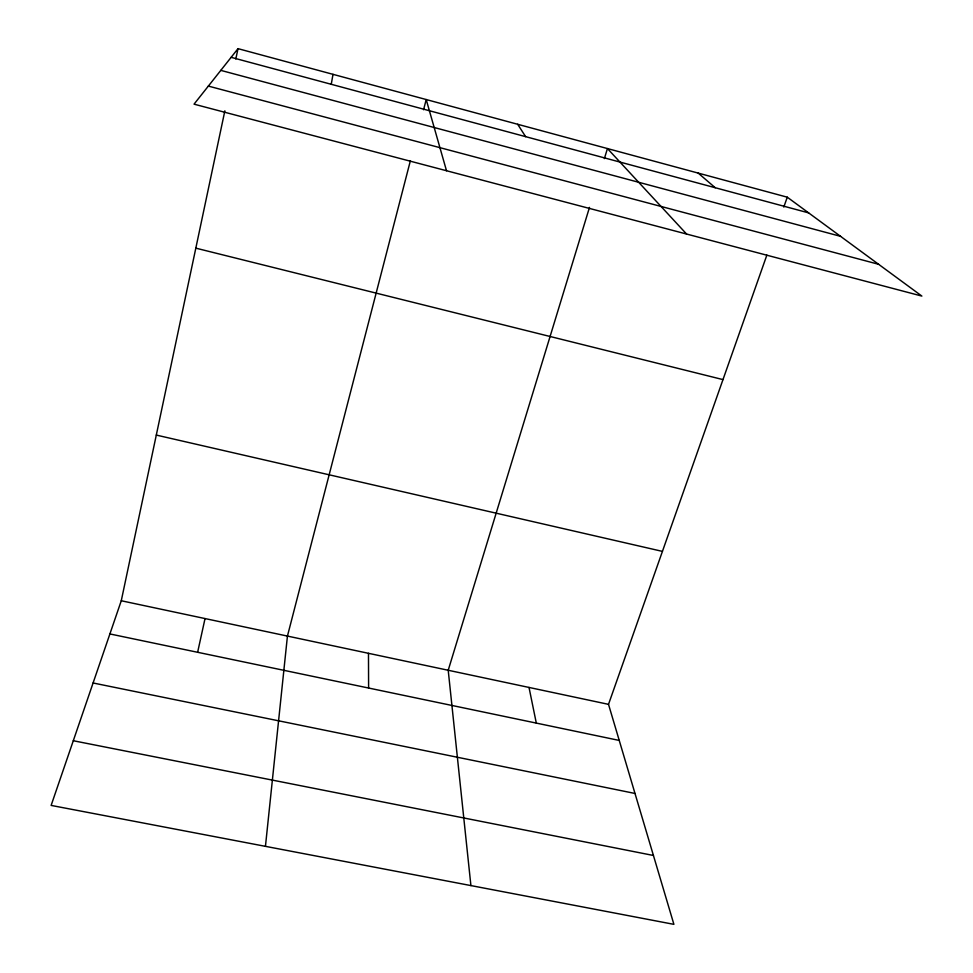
<?xml version="1.0" encoding="UTF-8"?>
<svg xmlns="http://www.w3.org/2000/svg" width="973" height="973" viewBox="0 0 973 973"><rect width="100%" height="100%" fill="white"/><g stroke="black" fill="none" stroke-linecap="round" stroke-linejoin="round"><path stroke-width="1.46" d="M265.447 846.34L287.436 636.087L410.387 160.727M331.258 84.298L332.997 74.337M766.858 255.133L608.514 704.343L673.9 924.35L51.131 805.413L121.272 600.755L224.86 110.825M235.807 59.012L238.008 48.65L787.279 197.191L921.869 296.084L194.041 104.16L238.008 48.65M197.628 652.287L205.035 618.573M423.571 109.742L426.21 99.55L446.51 170.737M589.492 207.383L448.212 670.263L470.908 885.588M604.379 158.599L607.444 148.553L686.573 234.031M783.8 207.079L787.279 197.191M73.303 740.733L653.43 855.474M93.092 682.985L634.992 793.457M109.9 633.946L619.229 740.429M121.272 600.755L608.514 704.343M156.3 435.077L662.431 551.387M195.816 248.151L722.975 379.604M208.344 86.086L878.607 264.291M220.798 70.372L840.55 236.33M231.136 57.322L808.66 212.892M698.213 173.097L715.24 187.728M517.672 124.276L525.615 136.646M529.02 687.449L536.305 723.085M368.475 653.309L368.609 688.033"/></g></svg>
